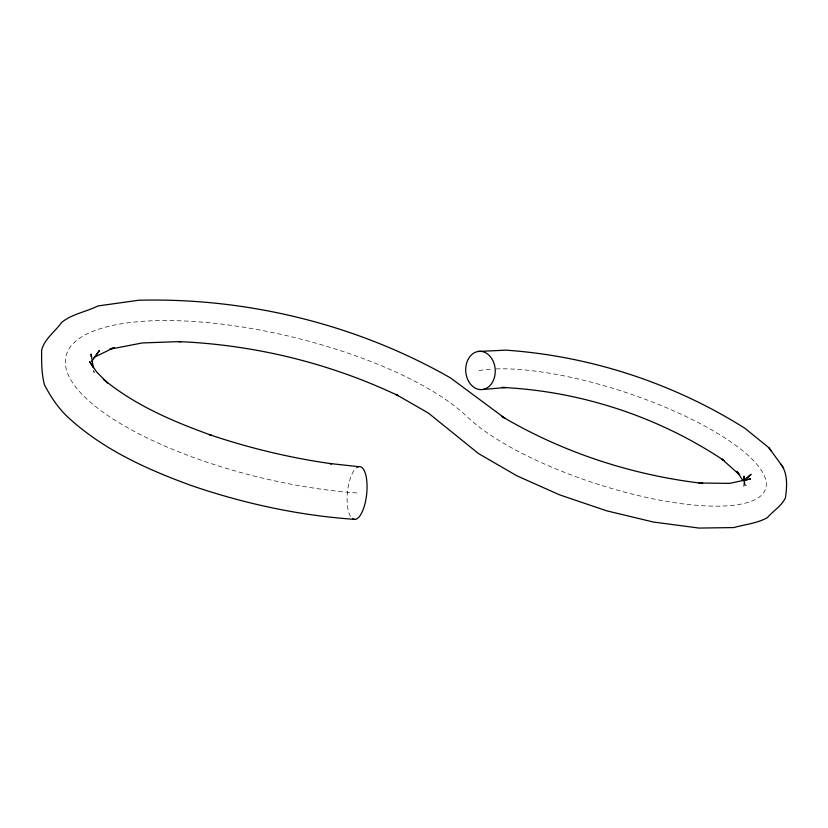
<?xml version="1.0" encoding="UTF-8"?>
<svg xmlns="http://www.w3.org/2000/svg" width="828" height="828" viewBox="0 0 828 828"><rect width="100%" height="100%" fill="white"/><g stroke="black" fill="none" stroke-linecap="round" stroke-linejoin="round"><path stroke-width="0.62" stroke-dasharray="4.14 3.1" d="M743.906 482.558L743.772 487.723L744.879 482.641M744.165 482.641L746.131 485.725L744.848 482.227M93.585 370.364L94.144 372.683L93.74 370.199M356.909 492.939A216.439 72.088 13.7 0 1 82.583 394.925A216.439 72.088 13.7 0 1 189.954 321.264A216.439 72.088 13.7 0 1 467.52 417.043A164.627 47.983 18.2 0 0 694.081 505.07A164.627 47.983 18.2 0 0 729.944 441.283A164.627 47.983 18.2 0 0 494.544 368.977M478.988 370.592A164.627 47.983 18.2 0 1 493.25 369.04M350.513 516.475A26.537 9.657 -84.1 0 1 347.553 491.221A26.537 9.657 -84.1 0 1 356.071 468.099"/><path stroke-width="1.24" d="M743.948 481.275L744.082 476.1L744.413 481.058M91.018 356.402L91.142 354.042L93.336 367.715M91.68 361.525L99.329 350.606L96.089 355.119M747.363 478.056L751.058 474.278L743.689 480.364M93.947 357.406L114.295 347.522L109.741 349.25L142.271 342.947L181.384 341.55L178.506 341.591C254.413 344.79 329.679 363.078 398.32 395.722L395.908 394.387L428.521 413.172L478.491 453.558L516.796 475.769L559.625 494.865L606.541 510.783L653.188 521.992L698.977 528.067L733.784 527.571C744.941 524.445 757.102 523.368 767.318 517.676C773.135 510.907 781.549 506.084 785.441 497.825C787.024 486.74 788.08 473.13 780.628 463.887M745.459 480.085L750.603 478.874L729.561 483.386L698.935 483.003L702.703 483.397C632.116 475.137 562.957 452.595 501.737 416.38L504.956 418.306L450.504 377.899C356.495 324.255 246.816 297.48 138.7 300.243L98.004 305.946C86.143 311.877 71.984 313.957 61.593 322.454C55.145 331.728 44.484 338.776 41.617 350.192C41.555 361.712 41.462 373.625 44.474 384.803C50.56 396.55 57.805 407.49 67.399 416.681C102.403 449.304 146.753 469.31 191.237 485.508C244.146 503.652 299.281 515.575 355.14 519.394M482.734 389.512L505.597 387.525L502.141 387.442C580.563 391.126 658.467 416.753 723.744 460.368M477.932 351.486L505.887 350.151C590.147 355.947 673.412 383.167 744.838 428.242L768.86 447.71L783.609 467.986M358.659 466.65L329.679 463.504L331.666 463.773C290.121 457.894 249.176 448.083 209.432 434.617L211.326 435.269C173.176 421.493 134.902 405.368 103.417 379.203L107.516 382.971L96.617 371.927L89.693 361.639L92.736 366.876M723.796 460.358L721.788 458.971L739.621 474.889L736.972 471.329L742.861 480.582M768.86 447.71L771.468 451.312M356.93 467.427A26.537 9.657 -84.1 0 1 366.825 492.474A26.537 9.657 -84.1 0 1 352.666 518.794M468.534 358.627A19.179 14.759 86.1 0 0 478.884 389.429A19.179 14.759 86.1 0 0 493.995 363.368A19.179 14.759 86.1 0 0 468.534 358.627"/></g></svg>
